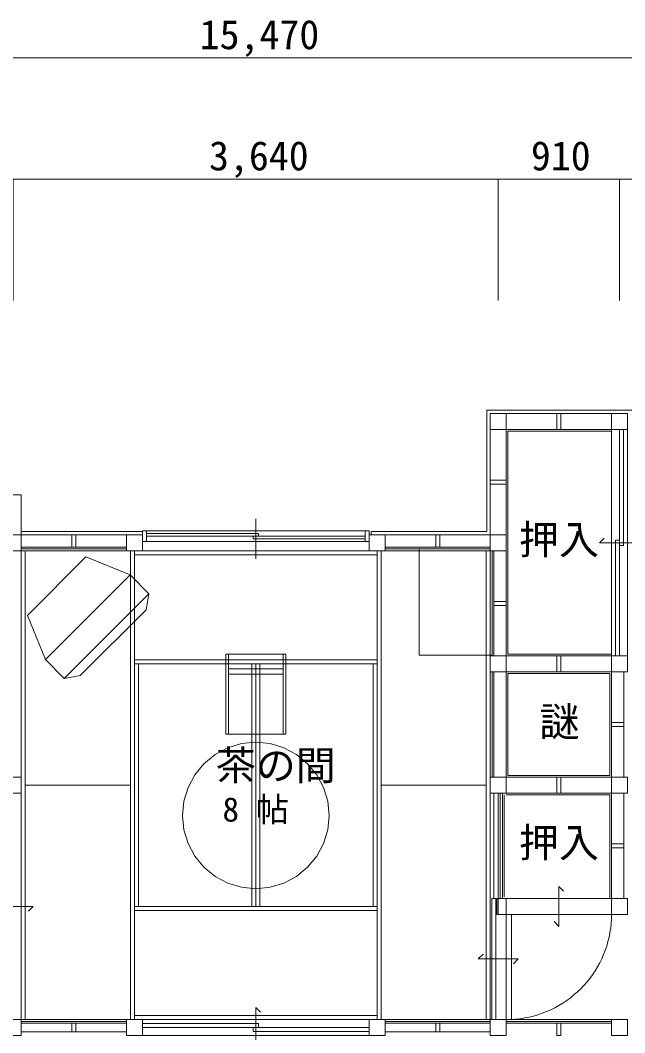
# Model space of a CAD drawing. Units: millimetres, scale not verified. Extents: x -10898 to 10315, y -7812 to 8396.
# Drawn here: x -1918 to 2619, y 794 to 8396 of the extents above; entities that cross this region are included whole.
import ezdxf
from ezdxf.enums import TextEntityAlignment as Align

# ---------------------------------------------------------------- set-up
doc = ezdxf.new("R2010")
doc.units = ezdxf.units.MM
doc.header["$LTSCALE"] = 100
for name, color, linetype, lineweight in [('0-1_HSRFRAME_KUDA', 7, 'Continuous', 18), ('0-7_HSRFRAME_KUDA_Y', 7, 'Continuous', 18), ('0-D_G_MAHSRFRAME', 7, 'Continuous', 18), ('1-0_N_MAHSRFRAME', 7, 'Continuous', 18), ('1-3_G_MAJIKIRI', 7, 'Continuous', 18), ('1-4_N_MAJIKIRI', 7, 'Continuous', 18), ('1-5_G_MAJIKIRI_S', 7, 'Continuous', 18), ('1-6_N_MAJIKIRI_S', 7, 'Continuous', 18), ('1-E_G_TATEGU', 7, 'Continuous', 18), ('1-F_N_TATEGU', 7, 'Continuous', 18), ('2-B_NTTG_WAKU', 7, 'Continuous', 18), ('3-1_N_BUHIN', 7, 'Continuous', 18), ('3-4_MENISYOU', 7, 'Continuous', 18), ('3-8_SUNPOUSEN', 7, 'Continuous', 18)]:
    doc.layers.add(name, color=color, linetype=linetype, lineweight=lineweight)
doc.layers.add('3-5_JIDOU_MEISYOU', color=7, linetype='Continuous')
doc.layers.add('3-7_YUKALEVEL', color=7, linetype='Continuous')
doc.styles.add('ＭＳ ゴシック', font='')
doc.styles.get('ＭＳ ゴシック').set_extended_font_data('MS Gothic')

msp = doc.modelspace()

# ---------------------------------------------------------------- linework, layer by layer
at = {"layer": '0-1_HSRFRAME_KUDA'}
msp.add_lwpolyline([(1610, 5322.5), (1610, 5442.5), (1730, 5442.5), (1730, 5322.5)], close=True, dxfattribs=at)
at = {"layer": '0-7_HSRFRAME_KUDA_Y'}
for points in [[(2520, 5322.5), (2520, 5442.5), (2640, 5442.5), (2640, 5322.5)], [(-2030, 4412.5), (-2030, 4532.5), (-1910, 4532.5), (-1910, 4412.5)], [(-1120, 4412.5), (-1120, 4532.5), (-1000, 4532.5), (-1000, 4412.5)], [(700, 4412.5), (700, 4532.5), (820, 4532.5), (820, 4412.5)], [(1610, 4412.5), (1610, 4532.5), (1730, 4532.5), (1730, 4412.5)], [(1610, 3502.5), (1610, 3622.5), (1730, 3622.5), (1730, 3502.5)], [(2520, 3502.5), (2520, 3622.5), (2640, 3622.5), (2640, 3502.5)], [(-2030, 2592.5), (-2030, 2712.5), (-1910, 2712.5), (-1910, 2592.5)], [(1610, 2592.5), (1610, 2712.5), (1730, 2712.5), (1730, 2592.5)], [(2520, 2592.5), (2520, 2712.5), (2640, 2712.5), (2640, 2592.5)], [(2520, 1682.5), (2520, 1802.5), (2640, 1802.5), (2640, 1682.5)], [(-2030, 772.5), (-2030, 892.5), (-1910, 892.5), (-1910, 772.5)], [(-1120, 772.5), (-1120, 892.5), (-1000, 892.5), (-1000, 772.5)], [(700, 772.5), (700, 892.5), (820, 892.5), (820, 772.5)], [(1610, 772.5), (1610, 892.5), (1730, 892.5), (1730, 772.5)], [(2520, 772.5), (2520, 892.5), (2640, 892.5), (2640, 772.5)]]:
    msp.add_lwpolyline(points, close=True, dxfattribs=at)
at = {"layer": '0-D_G_MAHSRFRAME'}
for points in [[(2110, 5322.5), (2110, 5442.5), (2140, 5442.5), (2140, 5322.5)], [(1730, 4912.5), (1610, 4912.5), (1610, 4942.5), (1730, 4942.5)], [(-1530, 4440), (-1530, 4532.5), (-1500, 4532.5), (-1500, 4440)], [(1200, 4440), (1200, 4532.5), (1230, 4532.5), (1230, 4440)]]:
    msp.add_lwpolyline(points, close=True, dxfattribs=at)
at = {"layer": '1-0_N_MAHSRFRAME'}
for points in [[(1730, 4002.5), (1637.5, 4002.5), (1637.5, 4032.5), (1730, 4032.5)], [(2140, 3622.5), (2140, 3502.5), (2110, 3502.5), (2110, 3622.5)], [(2520, 3122.5), (2612.5, 3122.5), (2612.5, 3092.5), (2520, 3092.5)], [(2110, 2592.5), (2110, 2712.5), (2140, 2712.5), (2140, 2592.5)], [(2520, 2212.5), (2612.5, 2212.5), (2612.5, 2182.5), (2520, 2182.5)], [(-1500, 865), (-1500, 800), (-1530, 800), (-1530, 865)], [(1230, 865), (1230, 800), (1200, 800), (1200, 865)], [(2140, 865), (2140, 772.5), (2110, 772.5), (2110, 865)]]:
    msp.add_lwpolyline(points, close=True, dxfattribs=at)
at = {"layer": '1-3_G_MAJIKIRI'}
for p, q in [((1730, 5442.5), (2520, 5442.5)), ((1610, 4532.5), (1610, 5322.5)), ((1730, 5322.5), (2520, 5322.5)), ((1730, 4532.5), (1730, 5322.5)), ((-1910, 4532.5), (-1120, 4532.5)), ((820, 4532.5), (1610, 4532.5)), ((-1910, 4440), (-1120, 4440)), ((820, 4440), (1610, 4440))]:
    msp.add_line(p, q, dxfattribs=at)
at = {"layer": '1-4_N_MAJIKIRI'}
for p, q in [((1637.5, 3622.5), (1637.5, 4412.5)), ((1730, 3622.5), (1730, 4412.5)), ((1730, 3622.5), (2520, 3622.5)), ((1637.5, 2712.5), (1637.5, 3502.5)), ((2520, 3502.5), (1730, 3502.5)), ((1730, 2712.5), (1730, 3502.5)), ((2520, 3502.5), (2520, 2712.5)), ((2612.5, 2712.5), (2612.5, 3502.5)), ((1730, 2712.5), (2520, 2712.5)), ((1730, 2592.5), (2520, 2592.5)), ((2520, 1802.5), (2520, 2592.5)), ((2612.5, 1802.5), (2612.5, 2592.5)), ((1715, 2580), (1715, 1815)), ((-1910, 865), (-1120, 865)), ((820, 865), (1610, 865)), ((1730, 865), (2520, 865)), ((-1910, 800), (-1120, 800)), ((820, 800), (1610, 800))]:
    msp.add_line(p, q, dxfattribs=at)
at = {"layer": '1-5_G_MAJIKIRI_S'}
for p, q in [((1585, 5467.5), (2580, 5467.5)), ((1585, 4557.5), (1585, 5467.5)), ((2580, 5467.5), (3095, 5467.5)), ((-1910, 4557.5), (-1000, 4557.5)), ((715, 4557.5), (1585, 4557.5)), ((715, 4532.5), (715, 4557.5))]:
    msp.add_line(p, q, dxfattribs=at)
at = {"layer": '1-6_N_MAJIKIRI_S'}
for p, q in [((1742.5, 5310), (2520, 5310)), ((1742.5, 4472.5), (1742.5, 5310)), ((-1910, 4427.5), (-1120, 4427.5)), ((820, 4427.5), (1610, 4427.5)), ((1625, 3622.5), (1625, 4412.5)), ((1742.5, 3635), (1742.5, 4472.5)), ((1742.5, 3635), (2520, 3635)), ((1625, 2712.5), (1625, 3502.5)), ((2507.5, 3490), (1742.5, 3490)), ((1742.5, 2725), (1742.5, 3490)), ((2507.5, 3490), (2507.5, 2725)), ((1742.5, 2725), (2507.5, 2725)), ((1730, 2580), (2507.5, 2580)), ((2507.5, 1802.5), (2507.5, 2580)), ((-1910, 877.5), (-1120, 877.5)), ((820, 877.5), (1610, 877.5)), ((1730, 877.5), (2520, 877.5))]:
    msp.add_line(p, q, dxfattribs=at)
at = {"layer": '1-E_G_TATEGU'}
for p, q in [((-150, 4652.5), (-150, 4352.5)), ((-2030, 4532.5), (-1910, 4532.5))]:
    msp.add_line(p, q, dxfattribs=at)
msp.add_lwpolyline([(-4640, 4532.5), (-4760, 4532.5), (-4760, 4832.5), (-1910, 4832.5), (-1910, 4532.5)], dxfattribs=at)
for points in [[(-1000, 4482.5), (-1000, 4562.5), (-970, 4562.5), (-970, 4482.5)], [(-970, 4482.5), (-970, 4562.5), (670, 4562.5), (670, 4482.5)], [(670, 4482.5), (670, 4562.5), (700, 4562.5), (700, 4482.5)], [(-970, 4522.5), (-970, 4542.5), (-130.7, 4542.5), (-130.7, 4522.5)], [(-169.3, 4502.5), (-169.3, 4522.5), (670, 4522.5), (670, 4502.5)]]:
    msp.add_lwpolyline(points, close=True, dxfattribs=at)
at = {"layer": '1-F_N_TATEGU'}
for p, q in [((2430, 4472.5), (2465.4, 4507.9)), ((2430, 4472.5), (2730, 4472.5)), ((1610, 2592.5), (1610, 892.5)), ((1637, 2592.5), (1637, 1802.5)), ((1670, 2592.5), (1670, 1802.5)), ((1685, 2592.5), (1685, 1802.5)), ((1702.5, 2592.5), (1702.5, 1802.5)), ((2125, 1592.5), (2125, 1892.5)), ((2125, 1892.5), (2160.4, 1857.1)), ((-2120, 1742.5), (-1820, 1742.5)), ((-1820, 1742.5), (-1855.4, 1707.1)), ((1730, 1682.5), (1730, 892.5)), ((2125, 1592.5), (2089.6, 1627.9)), ((1555.4, 1382.9), (1520, 1347.5)), ((1520, 1347.5), (1820, 1347.5)), ((1784.6, 1312.1), (1820, 1347.5)), ((-150, 982.5), (-150, 682.5)), ((-150, 982.5), (-114.6, 947.1))]:
    msp.add_line(p, q, dxfattribs=at)
for points in [[(2520, 3622.5), (2520, 5322.5), (2640, 5322.5), (2640, 3622.5)], [(2580, 4452.5), (2580, 5322.5), (2610, 5322.5), (2610, 4452.5)], [(2550, 3622.5), (2550, 4492.5), (2580, 4492.5), (2580, 3622.5)], [(-2030, 892.5), (-2030, 2592.5), (-1910, 2592.5), (-1910, 892.5)], [(1622, 1802.5), (1622, 892.5), (1652, 892.5), (1652, 1802.5)], [(1730, 892.5), (1770, 892.5), (1770, 1682.5), (1730, 1682.5)], [(-1000, 892.5), (700, 892.5), (700, 772.5), (-1000, 772.5)], [(-1000, 862.5), (-130, 862.5), (-130, 832.5), (-1000, 832.5)], [(-170, 832.5), (700, 832.5), (700, 802.5), (-170, 802.5)]]:
    msp.add_lwpolyline(points, close=True, dxfattribs=at)
for points in [[(2520, 1682.5), (2520, 1802.5), (1730, 1802.5), (1730, 1682.5)], [(2520, 1682.5), (2519.2, 1648), (2517, 1613.6), (2513.2, 1579.4), (2508, 1545.3), (2501.3, 1511.5), (2493.1, 1478), (2483.4, 1444.9), (2472.4, 1412.3), (2459.9, 1380.2), (2446, 1348.6), (2430.7, 1317.7), (2414.2, 1287.5), (2396.3, 1258), (2377.1, 1229.4), (2356.7, 1201.6), (2335.2, 1174.7), (2312.4, 1148.8), (2288.6, 1123.9), (2263.7, 1100.1), (2237.8, 1077.3), (2210.9, 1055.8), (2183.1, 1035.4), (2154.5, 1016.2), (2125, 998.3), (2094.8, 981.8), (2063.9, 966.5), (2032.3, 952.6), (2000.2, 940.1), (1967.6, 929.1), (1934.5, 919.4), (1901, 911.2), (1867.2, 904.5), (1833.1, 899.3), (1798.9, 895.5), (1764.5, 893.3), (1730, 892.5), (1730, 1682.5)], [(2520, 1682.5), (1730, 1682.5), (2520, 1682.5)]]:
    msp.add_lwpolyline(points, dxfattribs=at)
at = {"layer": '2-B_NTTG_WAKU'}
msp.add_lwpolyline([(1660, 1802.5), (1660, 1682.5), (1730, 1682.5), (1730, 1802.5)], close=True, dxfattribs=at)
at = {"layer": '3-1_N_BUHIN'}
for p, q in [((-1729.3, 3595.4), (-1092.9, 4231.8)), ((-1587.8, 3453.9), (-951.4, 4090.3)), ((-1467.6, 3475.2), (-972.7, 3970.1)), ((-355, 3525), (55, 3525)), ((-375, 3035), (-355, 3035)), ((-355, 3035), (55, 3035)), ((55, 3035), (75, 3035)), ((-538.9, 2813.9), (-455.6, 2882.3))]:
    msp.add_line(p, q, dxfattribs=at)
for points in [[(1625, 3627.5), (1075, 3627.5), (1075, 4427.5)], [(-1467.6, 3475.2), (-1587.8, 3453.9), (-1729.3, 3595.4), (-1863.6, 3927.7), (-1425.2, 4366.1), (-1092.9, 4231.8), (-951.4, 4090.3), (-972.7, 3970.1)], [(-375, 3035), (-375, 3635), (-355, 3635), (-355, 3035)], [(-355, 3525), (-355, 3635), (55, 3635), (55, 3525)], [(55, 3035), (55, 3635), (75, 3635), (75, 3035)], [(-355, 3035), (-355, 3485), (55, 3485), (55, 3035)], [(-538.9, 2813.9), (-607.3, 2730.6), (-658.1, 2635.5), (-689.4, 2532.3), (-700, 2425), (-689.4, 2317.7), (-658.1, 2214.5), (-607.3, 2119.4), (-538.9, 2036.1), (-455.6, 1967.7), (-360.5, 1916.9), (-257.3, 1885.6), (-150, 1875), (-42.7, 1885.6), (60.5, 1916.9), (155.6, 1967.7), (238.9, 2036.1), (307.3, 2119.4), (358.1, 2214.5), (389.4, 2317.7), (400, 2425), (389.4, 2532.3), (358.1, 2635.5), (307.3, 2730.6), (238.9, 2813.9), (155.6, 2882.3), (60.5, 2933.1), (-42.7, 2964.4), (-150, 2975), (-257.3, 2964.4), (-360.5, 2933.1), (-455.6, 2882.3)]]:
    msp.add_lwpolyline(points, dxfattribs=at)
at = {"layer": '3-4_MENISYOU'}
for p, q in [((700, 4532.5), (700, 4560)), ((-1910, 4412.5), (-972.5, 4412.5)), ((-1910, 2565), (-1910, 4412.5)), ((-1880, 892.5), (-1880, 4412.5)), ((-1060, 892.5), (-1060, 4412.5)), ((-1060, 4382.5), (-1060, 4412.5)), ((-1000, 4412.5), (700, 4412.5)), ((760, 892.5), (760, 4412.5)), ((760, 4412.5), (790, 4412.5)), ((760, 4382.5), (760, 4412.5)), ((820, 4412.5), (1610, 4412.5)), ((1610, 3622.5), (1610, 4412.5)), ((1610, 892.5), (1610, 4412.5)), ((1610, 892.5), (1610, 4412.5)), ((-1060, 4382.5), (760, 4382.5)), ((760, 3562.5), (760, 3592.5)), ((-1060, 3562.5), (760, 3562.5)), ((-1060, 1742.5), (-1060, 3562.5)), ((-1060, 3562.5), (-1030, 3562.5)), ((-150, 1742.5), (-150, 3562.5)), ((-150, 3562.5), (-120, 3562.5)), ((-150, 1742.5), (-150, 3562.5)), ((760, 1742.5), (760, 3562.5)), ((1610, 2565), (1610, 3502.5)), ((-1880, 2652.5), (-1090, 2652.5)), ((790, 2652.5), (1580, 2652.5)), ((1670, 1682.5), (1670, 1830)), ((-1060, 1742.5), (760, 1742.5)), ((-1060, 1712.5), (-1060, 1742.5)), ((-180, 1742.5), (-150, 1742.5)), ((730, 1742.5), (760, 1742.5)), ((1670, 1682.5), (1757.5, 1682.5)), ((2492.5, 1682.5), (2520, 1682.5)), ((760, 892.5), (760, 922.5)), ((-1910, 892.5), (-972.5, 892.5)), ((-1910, 892.5), (1610, 892.5)), ((-1910, 892.5), (-1880, 892.5)), ((-1090, 892.5), (-1060, 892.5)), ((-1000, 892.5), (700, 892.5)), ((672.5, 892.5), (1610, 892.5)), ((1580, 892.5), (1610, 892.5)), ((1730, 892.5), (2520, 892.5))]:
    msp.add_line(p, q, dxfattribs=at)
for points in [[(-1910, 892.5), (-1910, 4412.5), (1610, 4412.5)], [(-1910, 892.5), (-1910, 4412.5), (-1880, 4412.5)], [(-1090, 892.5), (-1090, 4412.5), (-1060, 4412.5)], [(760, 892.5), (790, 892.5), (790, 4412.5)], [(1580, 892.5), (1580, 4412.5), (1610, 4412.5)], [(-1060, 3562.5), (-1060, 3592.5), (760, 3592.5)], [(-1060, 1742.5), (-1030, 1742.5), (-1030, 3562.5)], [(-180, 1742.5), (-180, 3562.5), (-150, 3562.5)], [(-150, 1742.5), (-120, 1742.5), (-120, 3562.5)], [(730, 1742.5), (730, 3562.5), (760, 3562.5)], [(-1060, 1712.5), (760, 1712.5), (760, 1742.5)], [(-1060, 892.5), (-1060, 922.5), (760, 922.5)]]:
    msp.add_lwpolyline(points, dxfattribs=at)
at = {"layer": '3-8_SUNPOUSEN'}
for points in [[(-7885, 7202.5), (-7885, 8112.5), (7585, 8112.5), (7585, 7202.5)], [(-1970, 6292.5), (-1970, 7202.5), (1670, 7202.5), (1670, 6292.5)], [(1670, 6292.5), (1670, 7202.5), (2580, 7202.5), (2580, 6292.5)], [(2580, 6292.5), (2580, 7202.5), (5310, 7202.5), (5310, 6292.5)]]:
    msp.add_lwpolyline(points, dxfattribs=at)

# ---------------------------------------------------------------- texts
at = {"layer": '3-5_JIDOU_MEISYOU', "style": 'ＭＳ ゴシック'}
for s, p in [('押入', (1825, 4320.2)), ('謎', (1978.6, 2952.6)), ('茶の間', (-450, 2625.2)), ('押入', (1825, 2045.2))]:
    msp.add_text(s, height=219.9, dxfattribs=at).set_placement(p, align=Align.BOTTOM_LEFT)
at = {"layer": '3-7_YUKALEVEL', "style": 'ＭＳ ゴシック'}
msp.add_text('8 帖', height=183.3, dxfattribs=at).set_placement((-400, 2324), align=Align.BOTTOM_LEFT)
at = {"layer": '3-8_SUNPOUSEN', "style": 'ＭＳ ゴシック'}
for s, p in [('15,470', (-571.3, 8112.5)), ('3,640', (-501, 7202.5)), ('910', (1914.4, 7202.5))]:
    msp.add_text(s, height=219.9, dxfattribs=at).set_placement(p, align=Align.BOTTOM_LEFT)

doc.saveas('drawing.dxf')
